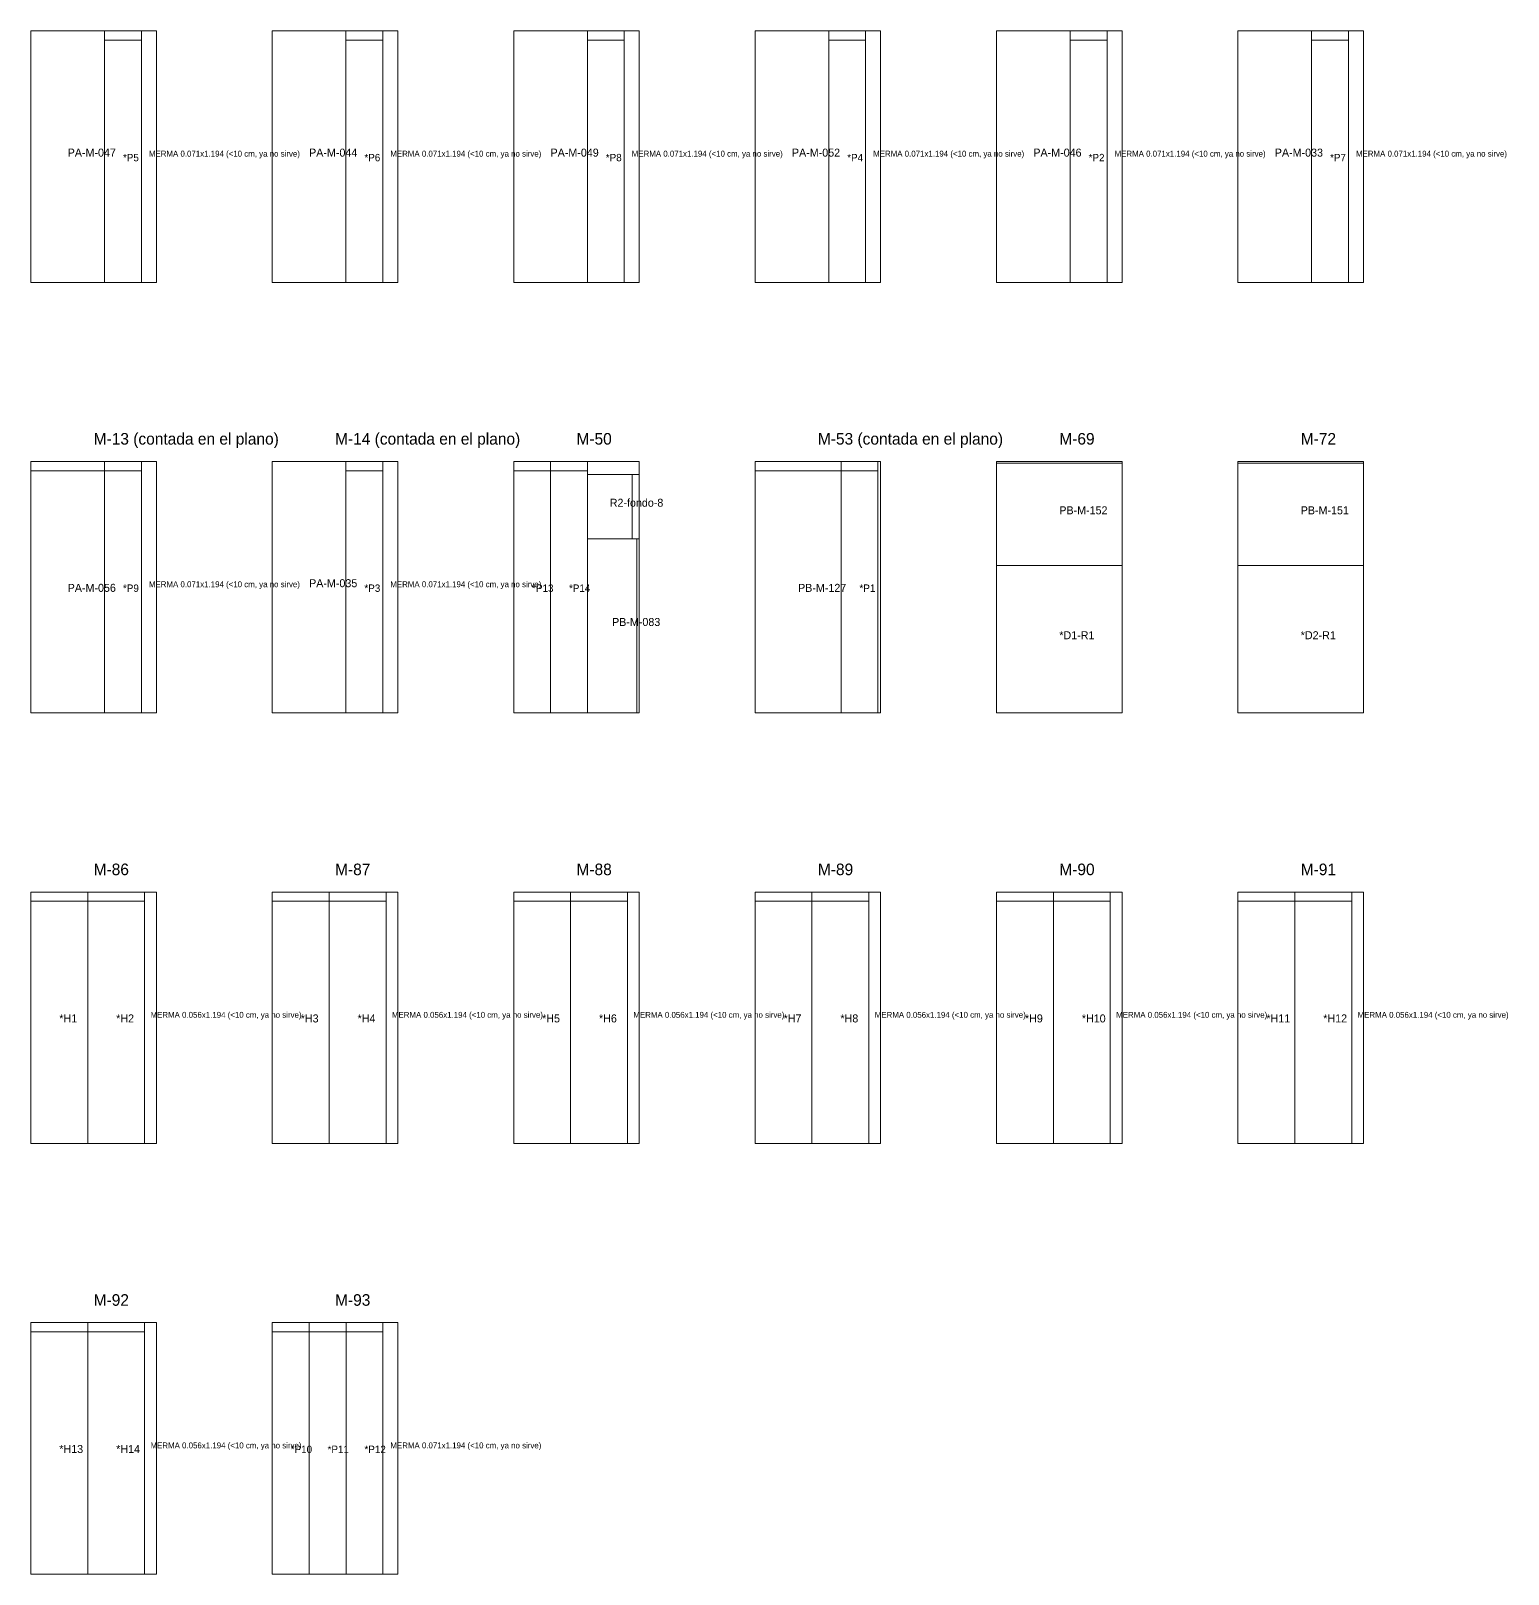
# Model space of a CAD drawing. Header units: metres. Extents: x 272.3 to 354.7, y -132.1 to -56.9.
# Drawn here: x 336.11 to 343.12, y -83.28 to -75.95 of the extents above; entities that cross this region are included whole.
import ezdxf

# ---------------------------------------------------------------- set-up
doc = ezdxf.new("R2010")
doc.units = ezdxf.units.M
for name, color, linetype, lineweight, plot in [('ESCALERA-REGADERA-ZOCLO', 6, 'Continuous', 0, False), ('ESCALERA-REGADERA-ZOCLO-TEXTO', 7, 'Continuous', 0, False), ('PLAN-CORTE-DESPERDICIO', 1, 'Continuous', 0, False)]:
    doc.layers.add(name, color=color, linetype=linetype, lineweight=lineweight, plot=plot)

msp = doc.modelspace()

# ---------------------------------------------------------------- linework, layer by layer
at = {"layer": 'ESCALERA-REGADERA-ZOCLO'}
for points in [[(336.1085, -77.1463), (336.7045, -77.1463), (336.7045, -75.9523), (336.1085, -75.9523)], [(336.1085, -77.1463), (336.4582, -77.1463), (336.4582, -75.9523), (336.1085, -75.9523)], [(337.2545, -77.1463), (337.8505, -77.1463), (337.8505, -75.9523), (337.2545, -75.9523)], [(337.2545, -77.1463), (337.6042, -77.1463), (337.6042, -75.9523), (337.2545, -75.9523)], [(338.4005, -77.1463), (338.9965, -77.1463), (338.9965, -75.9523), (338.4005, -75.9523)], [(338.4005, -77.1463), (338.7502, -77.1463), (338.7502, -75.9523), (338.4005, -75.9523)], [(339.5465, -77.1463), (340.1425, -77.1463), (340.1425, -75.9523), (339.5465, -75.9523)], [(339.5465, -77.1463), (339.8962, -77.1463), (339.8962, -75.9523), (339.5465, -75.9523)], [(340.6925, -77.1463), (341.2885, -77.1463), (341.2885, -75.9523), (340.6925, -75.9523)], [(340.6925, -77.1463), (341.0422, -77.1463), (341.0422, -75.9523), (340.6925, -75.9523)], [(341.8385, -77.1463), (342.4345, -77.1463), (342.4345, -75.9523), (341.8385, -75.9523)], [(341.8385, -77.1463), (342.1882, -77.1463), (342.1882, -75.9523), (341.8385, -75.9523)], [(336.4582, -77.1463), (336.6332, -77.1463), (336.6332, -75.9963), (336.4582, -75.9963)], [(337.6042, -77.1463), (337.7792, -77.1463), (337.7792, -75.9963), (337.6042, -75.9963)], [(338.7502, -77.1463), (338.9252, -77.1463), (338.9252, -75.9963), (338.7502, -75.9963)], [(339.8962, -77.1463), (340.0712, -77.1463), (340.0712, -75.9963), (339.8962, -75.9963)], [(341.0422, -77.1463), (341.2172, -77.1463), (341.2172, -75.9963), (341.0422, -75.9963)], [(342.1882, -77.1463), (342.3632, -77.1463), (342.3632, -75.9963), (342.1882, -75.9963)], [(336.1085, -79.1903), (336.7045, -79.1903), (336.7045, -77.9963), (336.1085, -77.9963)], [(337.2545, -79.1903), (337.8505, -79.1903), (337.8505, -77.9963), (337.2545, -77.9963)], [(337.2545, -79.1903), (337.6042, -79.1903), (337.6042, -77.9963), (337.2545, -77.9963)], [(338.4005, -79.1903), (338.9965, -79.1903), (338.9965, -77.9963), (338.4005, -77.9963)], [(339.5465, -79.1903), (340.1425, -79.1903), (340.1425, -77.9963), (339.5465, -77.9963)], [(340.6925, -79.1903), (341.2885, -79.1903), (341.2885, -77.9963), (340.6925, -77.9963)], [(340.6925, -78.4903), (341.2885, -78.4903), (341.2885, -78.0043), (340.6925, -78.0043)], [(341.8385, -79.1903), (342.4345, -79.1903), (342.4345, -77.9963), (341.8385, -77.9963)], [(341.8385, -78.4903), (342.4345, -78.4903), (342.4345, -78.0043), (341.8385, -78.0043)], [(336.1085, -79.1903), (336.4582, -79.1903), (336.4582, -78.0403), (336.1085, -78.0403)], [(336.4582, -79.1903), (336.6332, -79.1903), (336.6332, -78.0403), (336.4582, -78.0403)], [(337.6042, -79.1903), (337.7792, -79.1903), (337.7792, -78.0403), (337.6042, -78.0403)], [(338.4005, -79.1903), (338.5755, -79.1903), (338.5755, -78.0403), (338.4005, -78.0403)], [(338.5755, -79.1903), (338.7505, -79.1903), (338.7505, -78.0403), (338.5755, -78.0403)], [(338.7505, -78.3643), (338.9625, -78.3643), (338.9625, -78.0583), (338.7505, -78.0583)], [(339.5465, -79.1903), (339.9545, -79.1903), (339.9545, -78.0403), (339.5465, -78.0403)], [(339.9545, -79.1903), (340.1295, -79.1903), (340.1295, -78.0403), (339.9545, -78.0403)], [(338.7505, -79.1903), (338.9845, -79.1903), (338.9845, -78.3643), (338.7505, -78.3643)], [(340.6925, -79.1903), (341.2885, -79.1903), (341.2885, -78.4903), (340.6925, -78.4903)], [(341.8385, -79.1903), (342.4345, -79.1903), (342.4345, -78.4903), (341.8385, -78.4903)], [(336.1085, -81.2343), (336.7045, -81.2343), (336.7045, -80.0403), (336.1085, -80.0403)], [(337.2545, -81.2343), (337.8505, -81.2343), (337.8505, -80.0403), (337.2545, -80.0403)], [(338.4005, -81.2343), (338.9965, -81.2343), (338.9965, -80.0403), (338.4005, -80.0403)], [(339.5465, -81.2343), (340.1425, -81.2343), (340.1425, -80.0403), (339.5465, -80.0403)], [(340.6925, -81.2343), (341.2885, -81.2343), (341.2885, -80.0403), (340.6925, -80.0403)], [(341.8385, -81.2343), (342.4345, -81.2343), (342.4345, -80.0403), (341.8385, -80.0403)], [(336.1085, -81.2343), (336.3785, -81.2343), (336.3785, -80.0843), (336.1085, -80.0843)], [(336.3785, -81.2343), (336.6485, -81.2343), (336.6485, -80.0843), (336.3785, -80.0843)], [(337.2545, -81.2343), (337.5245, -81.2343), (337.5245, -80.0843), (337.2545, -80.0843)], [(337.5245, -81.2343), (337.7945, -81.2343), (337.7945, -80.0843), (337.5245, -80.0843)], [(338.4005, -81.2343), (338.6705, -81.2343), (338.6705, -80.0843), (338.4005, -80.0843)], [(338.6705, -81.2343), (338.9405, -81.2343), (338.9405, -80.0843), (338.6705, -80.0843)], [(339.5465, -81.2343), (339.8165, -81.2343), (339.8165, -80.0843), (339.5465, -80.0843)], [(339.8165, -81.2343), (340.0865, -81.2343), (340.0865, -80.0843), (339.8165, -80.0843)], [(340.6925, -81.2343), (340.9625, -81.2343), (340.9625, -80.0843), (340.6925, -80.0843)], [(340.9625, -81.2343), (341.2325, -81.2343), (341.2325, -80.0843), (340.9625, -80.0843)], [(341.8385, -81.2343), (342.1085, -81.2343), (342.1085, -80.0843), (341.8385, -80.0843)], [(342.1085, -81.2343), (342.3785, -81.2343), (342.3785, -80.0843), (342.1085, -80.0843)], [(336.1085, -83.2783), (336.7045, -83.2783), (336.7045, -82.0843), (336.1085, -82.0843)], [(337.2545, -83.2783), (337.8505, -83.2783), (337.8505, -82.0843), (337.2545, -82.0843)], [(336.1085, -83.2783), (336.3785, -83.2783), (336.3785, -82.1283), (336.1085, -82.1283)], [(336.3785, -83.2783), (336.6485, -83.2783), (336.6485, -82.1283), (336.3785, -82.1283)], [(337.2545, -83.2783), (337.4295, -83.2783), (337.4295, -82.1283), (337.2545, -82.1283)], [(337.4295, -83.2783), (337.6045, -83.2783), (337.6045, -82.1283), (337.4295, -82.1283)], [(337.6045, -83.2783), (337.7795, -83.2783), (337.7795, -82.1283), (337.6045, -82.1283)]]:
    msp.add_lwpolyline(points, close=True, dxfattribs=at)
at = {"layer": 'PLAN-CORTE-DESPERDICIO'}
for points in [[(336.4582, -75.9963), (336.6332, -75.9963), (336.6332, -75.9523), (336.4582, -75.9523)], [(336.6332, -77.1463), (336.7045, -77.1463), (336.7045, -75.9523), (336.6332, -75.9523)], [(337.6042, -75.9963), (337.7792, -75.9963), (337.7792, -75.9523), (337.6042, -75.9523)], [(337.7792, -77.1463), (337.8505, -77.1463), (337.8505, -75.9523), (337.7792, -75.9523)], [(338.7502, -75.9963), (338.9252, -75.9963), (338.9252, -75.9523), (338.7502, -75.9523)], [(338.9252, -77.1463), (338.9965, -77.1463), (338.9965, -75.9523), (338.9252, -75.9523)], [(339.8962, -75.9963), (340.0712, -75.9963), (340.0712, -75.9523), (339.8962, -75.9523)], [(340.0712, -77.1463), (340.1425, -77.1463), (340.1425, -75.9523), (340.0712, -75.9523)], [(341.0422, -75.9963), (341.2172, -75.9963), (341.2172, -75.9523), (341.0422, -75.9523)], [(341.2172, -77.1463), (341.2885, -77.1463), (341.2885, -75.9523), (341.2172, -75.9523)], [(342.1882, -75.9963), (342.3632, -75.9963), (342.3632, -75.9523), (342.1882, -75.9523)], [(342.3632, -77.1463), (342.4345, -77.1463), (342.4345, -75.9523), (342.3632, -75.9523)], [(336.1085, -78.0403), (336.4582, -78.0403), (336.4582, -77.9963), (336.1085, -77.9963)], [(336.4582, -78.0403), (336.6332, -78.0403), (336.6332, -77.9963), (336.4582, -77.9963)], [(336.6332, -79.1903), (336.7045, -79.1903), (336.7045, -77.9963), (336.6332, -77.9963)], [(337.6042, -78.0403), (337.7792, -78.0403), (337.7792, -77.9963), (337.6042, -77.9963)], [(337.7792, -79.1903), (337.8505, -79.1903), (337.8505, -77.9963), (337.7792, -77.9963)], [(338.4005, -78.0403), (338.5755, -78.0403), (338.5755, -77.9963), (338.4005, -77.9963)], [(338.5755, -78.0403), (338.7505, -78.0403), (338.7505, -77.9963), (338.5755, -77.9963)], [(338.7505, -78.0583), (338.9965, -78.0583), (338.9965, -77.9963), (338.7505, -77.9963)], [(339.5465, -78.0403), (339.9545, -78.0403), (339.9545, -77.9963), (339.5465, -77.9963)], [(339.9545, -78.0403), (340.1295, -78.0403), (340.1295, -77.9963), (339.9545, -77.9963)], [(338.9625, -78.3643), (338.9965, -78.3643), (338.9965, -78.0583), (338.9625, -78.0583)], [(336.1085, -80.0843), (336.3785, -80.0843), (336.3785, -80.0403), (336.1085, -80.0403)], [(336.3785, -80.0843), (336.6485, -80.0843), (336.6485, -80.0403), (336.3785, -80.0403)], [(336.6485, -81.2343), (336.7045, -81.2343), (336.7045, -80.0403), (336.6485, -80.0403)], [(337.2545, -80.0843), (337.5245, -80.0843), (337.5245, -80.0403), (337.2545, -80.0403)], [(337.5245, -80.0843), (337.7945, -80.0843), (337.7945, -80.0403), (337.5245, -80.0403)], [(337.7945, -81.2343), (337.8505, -81.2343), (337.8505, -80.0403), (337.7945, -80.0403)], [(338.4005, -80.0843), (338.6705, -80.0843), (338.6705, -80.0403), (338.4005, -80.0403)], [(338.6705, -80.0843), (338.9405, -80.0843), (338.9405, -80.0403), (338.6705, -80.0403)], [(338.9405, -81.2343), (338.9965, -81.2343), (338.9965, -80.0403), (338.9405, -80.0403)], [(339.5465, -80.0843), (339.8165, -80.0843), (339.8165, -80.0403), (339.5465, -80.0403)], [(339.8165, -80.0843), (340.0865, -80.0843), (340.0865, -80.0403), (339.8165, -80.0403)], [(340.0865, -81.2343), (340.1425, -81.2343), (340.1425, -80.0403), (340.0865, -80.0403)], [(340.6925, -80.0843), (340.9625, -80.0843), (340.9625, -80.0403), (340.6925, -80.0403)], [(340.9625, -80.0843), (341.2325, -80.0843), (341.2325, -80.0403), (340.9625, -80.0403)], [(341.2325, -81.2343), (341.2885, -81.2343), (341.2885, -80.0403), (341.2325, -80.0403)], [(341.8385, -80.0843), (342.1085, -80.0843), (342.1085, -80.0403), (341.8385, -80.0403)], [(342.1085, -80.0843), (342.3785, -80.0843), (342.3785, -80.0403), (342.1085, -80.0403)], [(342.3785, -81.2343), (342.4345, -81.2343), (342.4345, -80.0403), (342.3785, -80.0403)], [(336.1085, -82.1283), (336.3785, -82.1283), (336.3785, -82.0843), (336.1085, -82.0843)], [(336.3785, -82.1283), (336.6485, -82.1283), (336.6485, -82.0843), (336.3785, -82.0843)], [(336.6485, -83.2783), (336.7045, -83.2783), (336.7045, -82.0843), (336.6485, -82.0843)], [(337.2545, -82.1283), (337.4295, -82.1283), (337.4295, -82.0843), (337.2545, -82.0843)], [(337.4295, -82.1283), (337.6045, -82.1283), (337.6045, -82.0843), (337.4295, -82.0843)], [(337.6045, -82.1283), (337.7795, -82.1283), (337.7795, -82.0843), (337.6045, -82.0843)], [(337.7795, -83.2783), (337.8505, -83.2783), (337.8505, -82.0843), (337.7795, -82.0843)]]:
    msp.add_lwpolyline(points, close=True, dxfattribs=at)

# ---------------------------------------------------------------- texts
at = {"layer": 'ESCALERA-REGADERA-ZOCLO-TEXTO'}
for s, height, p in [('PA-M-047', 0.038, (336.2833, -76.5493)), ('*P5', 0.035, (336.5457, -76.5713)), ('MERMA 0.071x1.194 (<10 cm, ya no sirve)', 0.028, (336.6689, -76.5493)), ('PA-M-044', 0.038, (337.4293, -76.5493)), ('*P6', 0.035, (337.6917, -76.5713)), ('MERMA 0.071x1.194 (<10 cm, ya no sirve)', 0.028, (337.8148, -76.5493)), ('PA-M-049', 0.038, (338.5754, -76.5493)), ('*P8', 0.035, (338.8377, -76.5713)), ('MERMA 0.071x1.194 (<10 cm, ya no sirve)', 0.028, (338.9608, -76.5493)), ('PA-M-052', 0.038, (339.7213, -76.5493)), ('*P4', 0.035, (339.9837, -76.5713)), ('MERMA 0.071x1.194 (<10 cm, ya no sirve)', 0.028, (340.1069, -76.5493)), ('PA-M-046', 0.038, (340.8673, -76.5493)), ('*P2', 0.035, (341.1297, -76.5713)), ('MERMA 0.071x1.194 (<10 cm, ya no sirve)', 0.028, (341.2529, -76.5493)), ('PA-M-033', 0.038, (342.0134, -76.5493)), ('*P7', 0.035, (342.2757, -76.5713)), ('MERMA 0.071x1.194 (<10 cm, ya no sirve)', 0.028, (342.3988, -76.5493)), ('M-13 (contada en el plano)', 0.055, (336.4065, -77.9163)), ('M-14 (contada en el plano)', 0.055, (337.5525, -77.9163)), ('M-50', 0.055, (338.6985, -77.9163)), ('M-53 (contada en el plano)', 0.055, (339.8445, -77.9163)), ('M-69', 0.055, (340.9905, -77.9163)), ('M-72', 0.055, (342.1365, -77.9163)), ('R2-fondo-8', 0.038, (338.8565, -78.2113)), ('PB-M-152', 0.038, (340.9905, -78.2473)), ('PB-M-151', 0.038, (342.1365, -78.2473)), ('PA-M-056', 0.038, (336.2833, -78.6153)), ('*P9', 0.035, (336.5457, -78.6153)), ('MERMA 0.071x1.194 (<10 cm, ya no sirve)', 0.028, (336.6689, -78.5933)), ('PA-M-035', 0.038, (337.4293, -78.5933)), ('*P3', 0.035, (337.6917, -78.6153)), ('MERMA 0.071x1.194 (<10 cm, ya no sirve)', 0.028, (337.8148, -78.5933)), ('*P13', 0.035, (338.488, -78.6153)), ('*P14', 0.035, (338.663, -78.6153)), ('PB-M-127', 0.038, (339.7505, -78.6153)), ('*P1', 0.035, (340.042, -78.6153)), ('PB-M-083', 0.038, (338.8675, -78.7773)), ('*D1-R1', 0.038, (340.9905, -78.8403)), ('*D2-R1', 0.038, (342.1365, -78.8403)), ('M-86', 0.055, (336.4065, -79.9603)), ('M-87', 0.055, (337.5525, -79.9603)), ('M-88', 0.055, (338.6985, -79.9603)), ('M-89', 0.055, (339.8445, -79.9603)), ('M-90', 0.055, (340.9905, -79.9603)), ('M-91', 0.055, (342.1365, -79.9603)), ('*H1', 0.038, (336.2435, -80.6593)), ('*H2', 0.038, (336.5135, -80.6593)), ('MERMA 0.056x1.194 (<10 cm, ya no sirve)', 0.028, (336.6765, -80.6373)), ('*H3', 0.038, (337.3895, -80.6593)), ('*H4', 0.038, (337.6595, -80.6593)), ('MERMA 0.056x1.194 (<10 cm, ya no sirve)', 0.028, (337.8225, -80.6373)), ('*H5', 0.038, (338.5355, -80.6593)), ('*H6', 0.038, (338.8055, -80.6593)), ('MERMA 0.056x1.194 (<10 cm, ya no sirve)', 0.028, (338.9685, -80.6373)), ('*H7', 0.038, (339.6815, -80.6593)), ('*H8', 0.038, (339.9515, -80.6593)), ('MERMA 0.056x1.194 (<10 cm, ya no sirve)', 0.028, (340.1145, -80.6373)), ('*H9', 0.038, (340.8275, -80.6593)), ('*H10', 0.038, (341.0975, -80.6593)), ('MERMA 0.056x1.194 (<10 cm, ya no sirve)', 0.028, (341.2605, -80.6373)), ('*H11', 0.038, (341.9735, -80.6593)), ('*H12', 0.038, (342.2435, -80.6593)), ('MERMA 0.056x1.194 (<10 cm, ya no sirve)', 0.028, (342.4065, -80.6373)), ('M-92', 0.055, (336.4065, -82.0043)), ('M-93', 0.055, (337.5525, -82.0043)), ('*H13', 0.038, (336.2435, -82.7033)), ('*H14', 0.038, (336.5135, -82.7033)), ('MERMA 0.056x1.194 (<10 cm, ya no sirve)', 0.028, (336.6765, -82.6813)), ('*P10', 0.035, (337.342, -82.7033)), ('*P11', 0.035, (337.517, -82.7033)), ('*P12', 0.035, (337.692, -82.7033)), ('MERMA 0.071x1.194 (<10 cm, ya no sirve)', 0.028, (337.815, -82.6813))]:
    msp.add_text(s, height=height, dxfattribs=at).set_placement(p)

doc.saveas('drawing.dxf')
